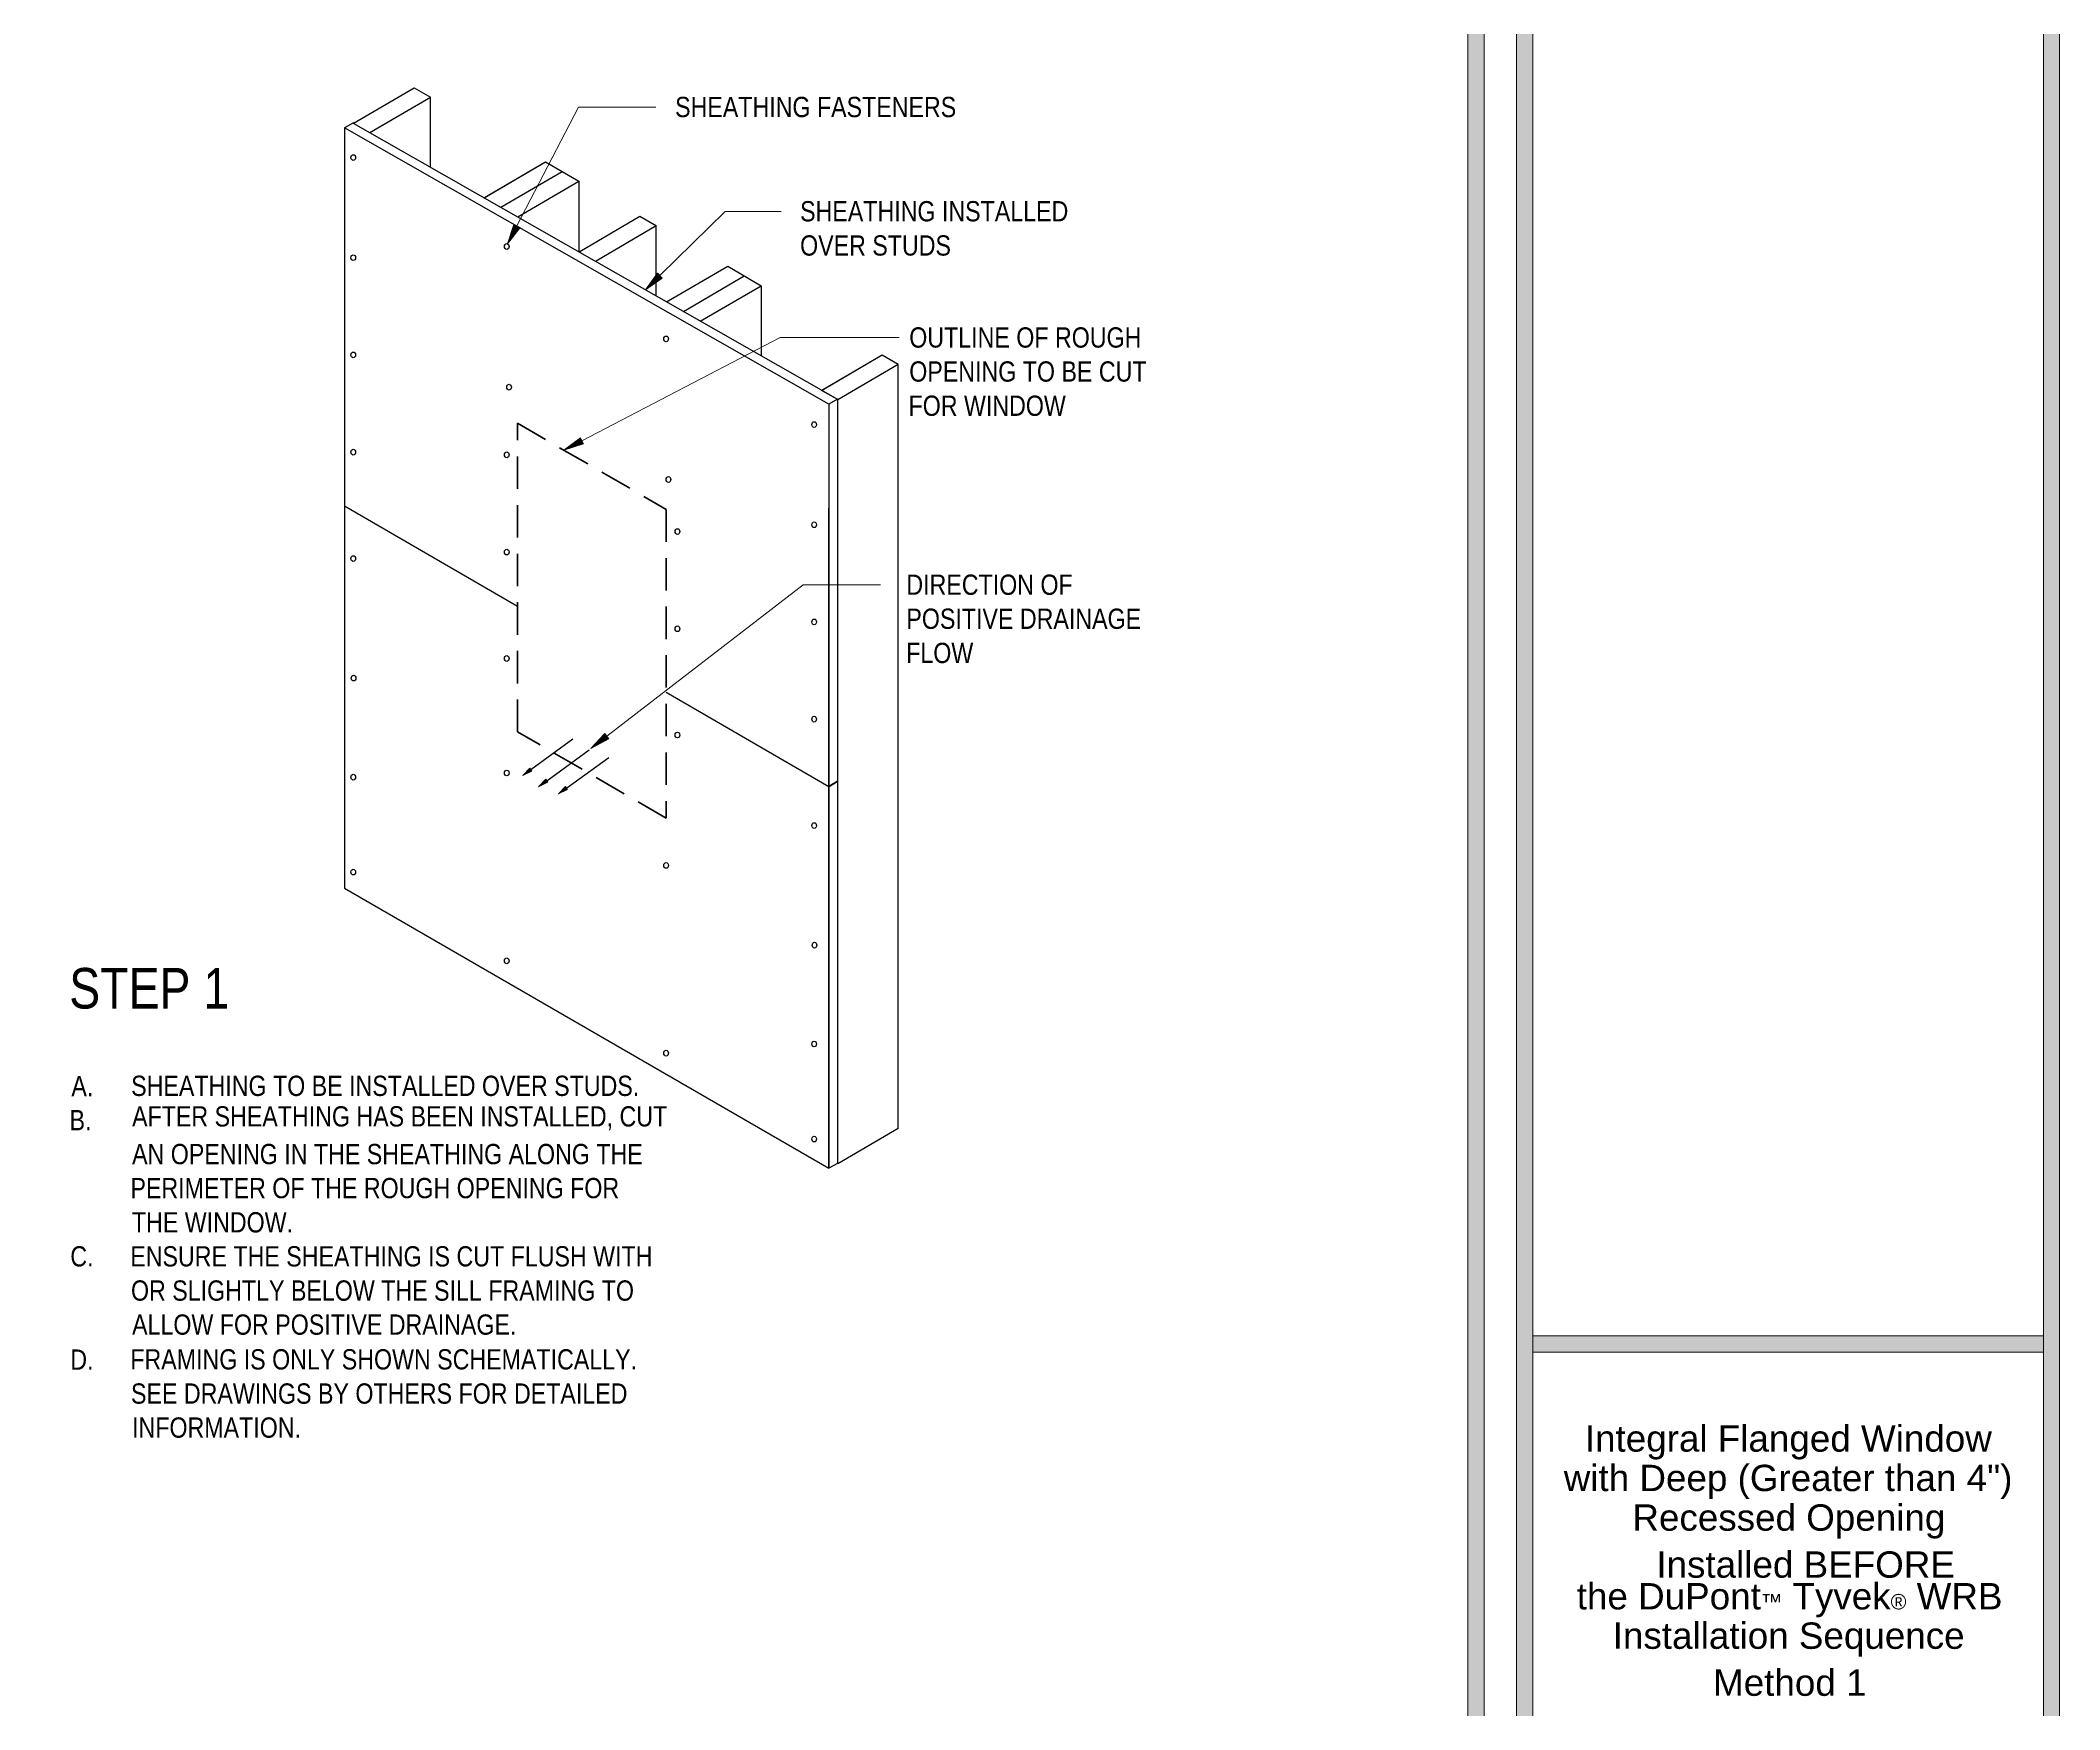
# Model space of a CAD drawing. Extents: x -1337 to 5791, y -3809 to 1769.
# Drawn here: x 971 to 2092, y -322 to 605 of the extents above; entities that cross this region are included whole.
import ezdxf

# ---------------------------------------------------------------- set-up
doc = ezdxf.new("R2010")
doc.units = 0
doc.header["$MEASUREMENT"] = 0
doc.linetypes.add('AI-Linetype-40', pattern=[27, 18, -9])
doc.layers.get('0').update_dxf_attribs({"lineweight": 0})
for name, color, linetype, lineweight in [('.ATI-TEXT', 7, 'Continuous', 0), ('0_0', 7, 'Continuous', 0), ('G-ANNO-TTLB', 7, 'Continuous', 0), ('TYVEK', 7, 'Continuous', 0)]:
    doc.layers.add(name, color=color, linetype=linetype, lineweight=lineweight)

# ---------------------------------------------------------------- blocks, each defined once
blk = doc.blocks.new('Block_25')
at = {"layer": '0_0', "char_height": 0.2, "attachment_point": 7}
for s, insert in [('\\C18;\\c0;\\FArial|b0|i0|c1;\\H14.625000;\\W1.000000;Integral Flanged Window', (1828.9, -183)), ('\\C18;\\c0;\\FArial|b0|i0|c1;\\H14.625000;\\W1.000000;with Deep (Greater than 4")', (1817.2, -204.9)), ('\\C18;\\c0;\\FArial|b0|i0|c1;\\H14.625000;\\W1.000000;Recessed Opening', (1855.3, -226.9)), ('\\C18;\\c0;\\FArial|b0|i0|c1;\\H14.625000;\\W1.000000;Installed BEFORE', (1868.6, -248.8)), ('\\C18;\\c0;\\FArial|b0|i0|c1;\\H14.625000;\\W1.000000;the DuPont\\H8.526375;™\\H14.625000; Tyvek\\H8.526375;®\\H14.625000; WRB', (1824.4, -270.6)), ('\\C18;\\c0;\\FArial|b0|i0|c1;\\H14.625000;\\W1.000000;Installation Sequence', (1844.4, -292.5)), ('\\C18;\\c0;\\FArial|b0|i0|c1;\\H14.625000;\\W1.000000;Method 1', (1900.1, -314.4))]:
    blk.add_mtext(s, dxfattribs=dict(at, insert=insert))
blk = doc.blocks.new('Block_59')
at = {"layer": '.ATI-TEXT', "char_height": 0.2, "attachment_point": 7}
for s, insert in [('\\C18;\\c0;\\FArial Narrow|b0|i0|c1;\\H11.249999;\\W1.000000;A.', (988.6, 18.8)), ('\\C18;\\c0;\\FArial Narrow|b0|i0|c1;\\H11.249999;\\W1.000000;SHEATHING TO BE INSTALLED OVER STUDS.', (1021.8, 18.8)), ('\\C18;\\c0;\\FArial Narrow|b0|i0|c1;\\H11.249999;\\W1.000000;AFTER SHEATHING HAS BEEN INSTALLED, CUT', (1022.3, -0.1)), ('\\C18;\\c0;\\FArial Narrow|b0|i0|c1;\\H11.249999;\\W1.000000;B.', (987.6, -0.1)), ('\\C18;\\c0;\\FArial Narrow|b0|i0|c1;\\H11.249999;\\W1.000000;AN OPENING IN THE SHEATHING ALONG THE', (1022.3, -19.1)), ('\\C18;\\c0;\\FArial Narrow|b0|i0|c1;\\H11.249999;\\W1.000000;PERIMETER OF THE ROUGH OPENING FOR', (1021.4, -38)), ('\\C18;\\c0;\\FArial Narrow|b0|i0|c1;\\H11.249999;\\W1.000000;THE WINDOW.', (1022.2, -57)), ('\\C18;\\c0;\\FArial Narrow|b0|i0|c1;\\H11.249999;\\W1.000000;C.', (988, -75.9)), ('\\C18;\\c0;\\FArial Narrow|b0|i0|c1;\\H11.249999;\\W1.000000;ENSURE THE SHEATHING IS CUT FLUSH WITH', (1021.3, -75.9)), ('\\C18;\\c0;\\FArial Narrow|b0|i0|c1;\\H11.249999;\\W1.000000;OR SLIGHTLY BELOW THE SILL FRAMING TO', (1021.7, -94.9)), ('\\C18;\\c0;\\FArial Narrow|b0|i0|c1;\\H11.249999;\\W1.000000;ALLOW FOR POSITIVE DRAINAGE.', (1022.3, -113.8)), ('\\C18;\\c0;\\FArial Narrow|b0|i0|c1;\\H11.249999;\\W1.000000;D.', (988, -133.1)), ('\\C18;\\c0;\\FArial Narrow|b0|i0|c1;\\H11.249999;\\W1.000000;FRAMING IS ONLY SHOWN SCHEMATICALLY. ', (1021.3, -133.1)), ('\\C18;\\c0;\\FArial Narrow|b0|i0|c1;\\H11.249999;\\W1.000000;SEE DRAWINGS BY OTHERS FOR DETAILED', (1021.7, -152.1)), ('\\C18;\\c0;\\FArial Narrow|b0|i0|c1;\\H11.249999;\\W1.000000;INFORMATION.', (1022.3, -171))]:
    blk.add_mtext(s, dxfattribs=dict(at, insert=insert))
blk = doc.blocks.new('Block_60')
at = {"layer": '.ATI-TEXT', "char_height": 0.2, "attachment_point": 7}
for s, insert in [('\\C18;\\c0;\\FArial Narrow|b0|i0|c1;\\H11.249999;\\W1.000000;SHEATHING INSTALLED', (1393.2, 504.5)), ('\\C18;\\c0;\\FArial Narrow|b0|i0|c1;\\H11.249999;\\W1.000000;OVER STUDS', (1393.2, 485.5))]:
    blk.add_mtext(s, dxfattribs=dict(at, insert=insert))
blk = doc.blocks.new('Block_62')
at = {"layer": '.ATI-TEXT', "char_height": 0.2, "attachment_point": 7}
for s, insert in [('\\C18;\\c0;\\FArial Narrow|b0|i0|c1;\\H11.249999;\\W1.000000;OUTLINE OF ROUGH', (1453.8, 434.4)), ('\\C18;\\c0;\\FArial Narrow|b0|i0|c1;\\H11.249999;\\W1.000000;OPENING TO BE CUT', (1453.8, 415.5)), ('\\C18;\\c0;\\FArial Narrow|b0|i0|c1;\\H11.249999;\\W1.000000;FOR WINDOW', (1453.4, 396.5))]:
    blk.add_mtext(s, dxfattribs=dict(at, insert=insert))
blk = doc.blocks.new('Block_64')
at = {"layer": '.ATI-TEXT', "char_height": 0.2, "attachment_point": 7}
for s, insert in [('\\C18;\\c0;\\FArial Narrow|b0|i0|c1;\\H11.249999;\\W1.000000;DIRECTION OF', (1452.2, 297.1)), ('\\C18;\\c0;\\FArial Narrow|b0|i0|c1;\\H11.249999;\\W1.000000;POSITIVE DRAINAGE', (1452.2, 278.2)), ('\\C18;\\c0;\\FArial Narrow|b0|i0|c1;\\H11.249999;\\W1.000000;FLOW', (1452.1, 259.2))]:
    blk.add_mtext(s, dxfattribs=dict(at, insert=insert))

msp = doc.modelspace()

# ---------------------------------------------------------------- hatches: boundary and pattern name
at = {"layer": '.ATI-TEXT', "true_color": 0x000000, "transparency": 33554687}
h = msp.add_hatch(color=18, dxfattribs=at)
h.dxf.hatch_style = 2
h.paths.add_polyline_path([(1237.7, 501.3), (1230.8, 492.2), (1234.3, 503)])
h = msp.add_hatch(color=18, dxfattribs=at)
h.dxf.hatch_style = 2
h.paths.add_polyline_path([(1316.7, 473.2), (1307.4, 466.7), (1314.1, 475.9)])
h = msp.add_hatch(color=18, dxfattribs=at)
h.dxf.hatch_style = 2
h.paths.add_polyline_path([(1272.9, 381.1), (1262.1, 377.6), (1271.2, 384.4)])
h = msp.add_hatch(color=18, dxfattribs=at)
h.dxf.hatch_style = 2
h.paths.add_polyline_path([(1287, 217.3), (1277, 211.9), (1284.7, 220.3)])
at = {"layer": 'G-ANNO-TTLB', "true_color": 0xff00ff, "transparency": 33554687}
h = msp.add_hatch(color=6, dxfattribs=at)
edge = h.paths.add_edge_path()
edge.add_spline(control_points=[(1773, -796.5), (1773, -796.5), (-1156.5, -796.5), (-1156.5, -796.5), (-1156.5, -796.5), (-1156.5, 1660.5), (-1156.5, 1660.5), (-1156.5, 1660.5), (1773, 1660.5), (1773, 1660.5), (1773, 1660.5), (1773, -796.5), (1773, -796.5)], knot_values=[0, 0, 0, 0, 1, 1, 1, 2, 2, 2, 3, 3, 3, 4, 4, 4, 4], degree=3, periodic=0)
edge = h.paths.add_edge_path()
edge.add_spline(control_points=[(-1147.5, 1651.5), (-1147.5, 1651.5), (-1147.5, -787.5), (-1147.5, -787.5), (-1147.5, -787.5), (1764, -787.5), (1764, -787.5), (1764, -787.5), (1764, 1651.5), (1764, 1651.5), (1764, 1651.5), (-1147.5, 1651.5), (-1147.5, 1651.5)], knot_values=[0, 0, 0, 0, 1, 1, 1, 2, 2, 2, 3, 3, 3, 4, 4, 4, 4], degree=3, periodic=0)
edge.add_line((-1147.5, 1651.5), (-1147.5, 1651.5))
h = msp.add_hatch(color=6, dxfattribs=at)
edge = h.paths.add_edge_path()
edge.add_spline(control_points=[(2092.5, 1660.5), (2092.5, 1660.5), (2092.5, -796.5), (2092.5, -796.5), (2092.5, -796.5), (1791, -796.5), (1791, -796.5), (1791, -796.5), (1791, 1660.5), (1791, 1660.5), (1791, 1660.5), (2092.5, 1660.5), (2092.5, 1660.5)], knot_values=[0, 0, 0, 0, 1, 1, 1, 2, 2, 2, 3, 3, 3, 4, 4, 4, 4], degree=3, periodic=0)
edge = h.paths.add_edge_path()
edge.add_spline(control_points=[(2083.5, 1651.5), (2083.5, 1651.5), (1800, 1651.5), (1800, 1651.5), (1800, 1651.5), (1800, -787.5), (1800, -787.5), (1800, -787.5), (2083.5, -787.5), (2083.5, -787.5), (2083.5, -787.5), (2083.5, 1651.5), (2083.5, 1651.5)], knot_values=[0, 0, 0, 0, 1, 1, 1, 2, 2, 2, 3, 3, 3, 4, 4, 4, 4], degree=3, periodic=0)
edge.add_line((2083.5, 1651.5), (2083.5, 1651.5))
msp.add_hatch(color=6, dxfattribs=at).paths.add_polyline_path([(2083.5, -123.3), (1800, -123.3), (1800, -114.3), (2083.5, -114.3)])
at = {"layer": 'TYVEK', "true_color": 0x000000, "transparency": 33554457}
h = msp.add_hatch(color=18, dxfattribs=at)
h.dxf.hatch_style = 2
h.paths.add_polyline_path([(1244.3, 199.4), (1239.2, 196.9), (1243.2, 200.9)])
at = {"layer": 'TYVEK', "true_color": 0x000000, "transparency": 33554687}
h = msp.add_hatch(color=18, dxfattribs=at)
h.dxf.hatch_style = 2
h.paths.add_polyline_path([(1244.3, 199.4), (1239.2, 196.9), (1243.2, 200.9)])
at = {"layer": 'TYVEK', "true_color": 0x000000, "transparency": 33554457}
h = msp.add_hatch(color=18, dxfattribs=at)
h.dxf.hatch_style = 2
h.paths.add_polyline_path([(1253.1, 193.2), (1248, 190.7), (1252, 194.8)])
at = {"layer": 'TYVEK', "true_color": 0x000000, "transparency": 33554687}
h = msp.add_hatch(color=18, dxfattribs=at)
h.dxf.hatch_style = 2
h.paths.add_polyline_path([(1253.1, 193.2), (1248, 190.7), (1252, 194.8)])
at = {"layer": 'TYVEK', "true_color": 0x000000, "transparency": 33554457}
h = msp.add_hatch(color=18, dxfattribs=at)
h.dxf.hatch_style = 2
h.paths.add_polyline_path([(1264.1, 189.2), (1259.1, 186.7), (1263, 190.8)])
at = {"layer": 'TYVEK', "true_color": 0x000000, "transparency": 33554687}
h = msp.add_hatch(color=18, dxfattribs=at)
h.dxf.hatch_style = 2
h.paths.add_polyline_path([(1264.1, 189.2), (1259.1, 186.7), (1263, 190.8)])

# ---------------------------------------------------------------- linework, layer by layer
at = {"layer": '.ATI-TEXT', "color": 18, "lineweight": 0, "true_color": 0x000000}
for p, q in [((1236, 502.2), (1270.1, 568.1)), ((1270.1, 568.1), (1313.1, 568.1)), ((1315.4, 474.6), (1351.6, 510.2)), ((1351.6, 510.2), (1382.6, 510.2)), ((1272, 382.8), (1382.2, 440.1)), ((1382.2, 440.1), (1448.2, 440.1)), ((1285.9, 218.8), (1394.9, 302.9)), ((1394.9, 302.9), (1437.9, 302.9))]:
    msp.add_line(p, q, dxfattribs=at)
at = {"layer": '.ATI-TEXT'}
for points in [[(1237.7, 501.3), (1230.8, 492.2), (1234.3, 503), (1234.3, 503)], [(1316.7, 473.2), (1307.4, 466.7), (1314.1, 475.9), (1314.1, 475.9)], [(1272.9, 381.1), (1262.1, 377.6), (1271.2, 384.4), (1271.2, 384.4)], [(1287, 217.3), (1277, 211.9), (1284.7, 220.3), (1284.7, 220.3)]]:
    msp.add_lwpolyline(points, close=True, dxfattribs=at)
at = {"color": 18, "lineweight": 0, "true_color": 0x000000}
msp.add_lwpolyline([(-1147.5, -787.5), (-1147.5, 1651.5), (1764, 1651.5), (1764, -787.5)], close=True, dxfattribs=at)
at = {"layer": 'G-ANNO-TTLB', "color": 6, "lineweight": 9, "true_color": 0xff00ff}
for p, q in [((1773, -796.5), (1773, 1660.5)), ((1791, 1660.5), (1791, -796.5)), ((2092.5, -796.5), (2092.5, 1660.5)), ((1764, -787.5), (1764, 1651.5)), ((1764, 1651.5), (1764, -787.5)), ((1800, -787.5), (1800, 1651.5)), ((2083.5, 1651.5), (2083.5, -787.5)), ((1800, 495.2), (1800, 486.2)), ((2083.5, 486.2), (2083.5, 495.2)), ((1800, 173.7), (1800, 164.7)), ((2083.5, 164.7), (2083.5, 173.7)), ((2083.5, -114.3), (1800, -114.3)), ((1800, -114.3), (1800, -123.3)), ((1800, -123.3), (2083.5, -123.3)), ((2083.5, -123.3), (2083.5, -114.3))]:
    msp.add_line(p, q, dxfattribs=at)
at = {"layer": 'G-ANNO-TTLB'}
msp.add_lwpolyline([(2083.5, -123.3), (1800, -123.3), (1800, -114.3), (2083.5, -114.3)], close=True, dxfattribs=at)
for points in [[(1773, -796.5), (1773, -796.5), (-1156.5, -796.5), (-1156.5, -796.5), (-1156.5, -796.5), (-1156.5, 1660.5), (-1156.5, 1660.5), (-1156.5, 1660.5), (1773, 1660.5), (1773, 1660.5), (1773, 1660.5), (1773, -796.5), (1773, -796.5)], [(2092.5, 1660.5), (2092.5, 1660.5), (2092.5, -796.5), (2092.5, -796.5), (2092.5, -796.5), (1791, -796.5), (1791, -796.5), (1791, -796.5), (1791, 1660.5), (1791, 1660.5), (1791, 1660.5), (2092.5, 1660.5), (2092.5, 1660.5)], [(-1147.5, 1651.5), (-1147.5, 1651.5), (-1147.5, -787.5), (-1147.5, -787.5), (-1147.5, -787.5), (1764, -787.5), (1764, -787.5), (1764, -787.5), (1764, 1651.5), (1764, 1651.5), (1764, 1651.5), (-1147.5, 1651.5), (-1147.5, 1651.5)], [(2083.5, 1651.5), (2083.5, 1651.5), (1800, 1651.5), (1800, 1651.5), (1800, 1651.5), (1800, -787.5), (1800, -787.5), (1800, -787.5), (2083.5, -787.5), (2083.5, -787.5), (2083.5, -787.5), (2083.5, 1651.5), (2083.5, 1651.5)]]:
    msp.add_open_spline(points, degree=3, knots=[0, 0, 0, 0, 1, 1, 1, 2, 2, 2, 3, 3, 3, 4, 4, 4, 4], dxfattribs=at)
at = {"layer": 'TYVEK', "color": 33, "lineweight": 25, "true_color": 0xcc9966}
for p, q in [((1145.6, 559.3), (1179, 578.9)), ((1145.6, 559.3), (1179, 578.9)), ((1154.3, 554), (1187.9, 573.7)), ((1179, 578.9), (1187.9, 573.7)), ((1187.9, 534.8), (1187.9, 573.5)), ((1217.7, 517.8), (1251.9, 537.8)), ((1218, 517.9), (1251.4, 537.5)), ((1227, 512.5), (1261, 532.4)), ((1236.4, 507.1), (1270.3, 527)), ((1251.9, 537.8), (1270.3, 527)), ((1270.3, 526.9), (1270.3, 488)), ((1270.9, 487.9), (1304.3, 507.5)), ((1304.3, 507.5), (1313.5, 502.2)), ((1279.9, 482.8), (1313.3, 502.4)), ((1313.3, 463.6), (1313.3, 502.4)), ((1319.1, 459.9), (1353, 479.8)), ((1328.4, 454.6), (1362.2, 474.4)), ((1353, 479.8), (1371.5, 468.9)), ((1337.8, 449.2), (1371.5, 468.9)), ((1371.5, 468.9), (1371.5, 430)), ((1405.3, 411), (1438.7, 430.5)), ((1438.7, 430.5), (1447.7, 425.3)), ((1414.1, 405.7), (1447.7, 425.3)), ((1447.7, 0.9), (1447.7, 425.2)), ((1447.7, 0.9), (1414.1, -18.7))]:
    msp.add_line(p, q, dxfattribs=at)
at = {"layer": 'TYVEK', "color": 18, "lineweight": 25, "true_color": 0x080808}
for p, q in [((1145.2, 559.4), (1140.3, 556.6)), ((1140.3, 556.6), (1140.3, 134.4)), ((1409.1, 403.1), (1140.3, 556.6)), ((1413.9, 405.9), (1409.1, 403.1)), ((1409.1, 403.1), (1409.1, -21.2)), ((1140.3, 346.6), (1236.3, 291)), ((1409.1, -21.2), (1409.1, 345.4)), ((1318.9, 243.2), (1409.1, 190.9)), ((1413.9, 193.7), (1409.1, 190.9)), ((1414.1, 193.5), (1409.3, 190.7)), ((1140.3, 134.4), (1409.1, -21.2)), ((1413.9, -18.5), (1409.1, -21.2))]:
    msp.add_line(p, q, dxfattribs=at)
at = {"layer": 'TYVEK', "color": 2, "lineweight": 25, "true_color": 0xffff00}
for p, q in [((1145.3, 559.1), (1145, 559.3)), ((1414.1, 405.7), (1145.3, 559.1)), ((1414.1, -18.7), (1414.1, 405.7))]:
    msp.add_line(p, q, dxfattribs=at)
at = {"layer": 'TYVEK', "color": 18, "lineweight": 25, "true_color": 0x000000}
for p, q in [((1243.7, 200.2), (1267.1, 217.2)), ((1243.7, 200.2), (1267.1, 217.2)), ((1252.6, 194), (1276, 211.1)), ((1252.6, 194), (1276, 211.1)), ((1263.6, 190), (1287, 207)), ((1263.6, 190), (1287, 207))]:
    msp.add_line(p, q, dxfattribs=at)
at = {"layer": 'TYVEK', "color": 33, "lineweight": 25, "true_color": 0xcc9966}
msp.add_lwpolyline([(1414.1, 405.7), (1405.1, 410.8), (1438.7, 430.5), (1447.7, 425.4)], dxfattribs=at)
at = {"layer": 'TYVEK', "color": 18, "linetype": 'AI-Linetype-40', "lineweight": 60, "true_color": 0x080808}
msp.add_lwpolyline([(1236.3, 392.5), (1318.9, 344.7), (1318.9, 173.3), (1236.3, 221.1)], close=True, dxfattribs=at)
at = {"layer": 'TYVEK'}
for points in [[(1244.3, 199.4), (1239.2, 196.9), (1243.2, 200.9), (1243.2, 200.9)], [(1244.3, 199.4), (1239.2, 196.9), (1243.2, 200.9), (1243.2, 200.9)], [(1253.1, 193.2), (1248, 190.7), (1252, 194.8), (1252, 194.8)], [(1253.1, 193.2), (1248, 190.7), (1252, 194.8), (1252, 194.8)], [(1264.1, 189.2), (1259.1, 186.7), (1263, 190.8), (1263, 190.8)], [(1264.1, 189.2), (1259.1, 186.7), (1263, 190.8), (1263, 190.8)]]:
    msp.add_lwpolyline(points, close=True, dxfattribs=at)
at = {"layer": 'TYVEK', "color": 252, "lineweight": 25, "true_color": 0x848484}
for centre in [(1145.1, 540.1), (1145.1, 484.5), (1230.3, 490.7), (1318.8, 439.4), (1145.1, 430.5), (1231.6, 412.6), (1401, 391.8), (1145.1, 376.5), (1230.3, 375), (1320.1, 361.3), (1401, 336.2), (1325.1, 332.4), (1145.1, 317.4), (1230.3, 321), (1401, 282.2), (1325.1, 278.4), (1230.3, 261.9), (1145.3, 251), (1401, 228.2), (1325.1, 219.4), (1145.1, 196), (1230.3, 198.3), (1401, 169.1), (1318.8, 147), (1145.1, 143.3), (1401.2, 102.7), (1230.3, 94), (1401, 47.8), (1318.8, 42.7), (1401, -5)]:
    msp.add_ellipse(centre, major_axis=(0, 1.59), ratio=0.812499, dxfattribs=at)

# ---------------------------------------------------------------- block references
at = {"layer": '.ATI-TEXT'}
for name in ['Block_60', 'Block_62', 'Block_64', 'Block_59']:
    msp.add_blockref(name, (0, 0), dxfattribs=at)
at = {"layer": '0_0'}
msp.add_blockref('Block_25', (0, 0), dxfattribs=at)

# ---------------------------------------------------------------- texts
at = {"layer": '.ATI-TEXT', "char_height": 0.2, "attachment_point": 7}
for s, insert in [('\\C18;\\c0;\\FArial Narrow|b0|i0|c1;\\H11.249999;\\W1.000000;SHEATHING FASTENERS', (1323.8, 562.4)), ('\\C18;\\c0;\\FArial Narrow|b0|i0|c1;\\H22.499999;\\W1.000000;STEP 1', (987.4, 67.2))]:
    msp.add_mtext(s, dxfattribs=dict(at, insert=insert))

doc.saveas('drawing.dxf')
